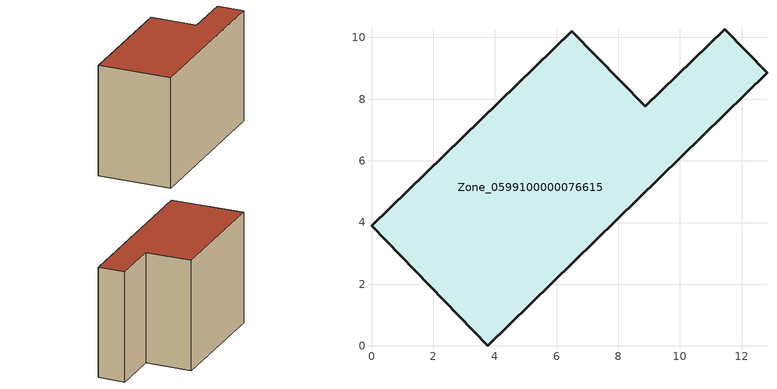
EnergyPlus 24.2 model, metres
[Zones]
Zone_0599100000076615
 floor ground (C_G): 3.77,0 0,3.89 6.49,10.21 8.87,7.76 11.45,10.27 12.82,8.86 z0
 wall outside (C_F): 3.77,0 12.82,8.86 11.45,10.27 8.87,7.76 6.49,10.21 0,3.89 3.77,0 z0:8.25
 roof outside (C_R): 0,3.89 3.77,0 12.82,8.86 11.45,10.27 8.87,7.76 6.49,10.21 z8.25
[BUILDING]
Pand.0599100000076615: North Axis=0; Terrain=City; Loads Convergence Tolerance Value=0.04; Temperature Convergence Tolerance Value=0.4; Solar Distribution=FullExterior; Maximum Number of Warmup Days=25; Minimum Number of Warmup Days=1
[Site:Location]
Rotterdam.The.Hague.AP_ZH_NLD Design_Conditions: Latitude=51.96; Longitude=4.45; Time Zone=1; Elevation=-4.5
[SITE:GROUNDTEMPERATURE:BUILDINGSURFACE]
18, 18, 18, 18, 18, 18, 18, 18, 18, 18, 18, 18
[MATERIAL] Thermal Absorptance=0.9; Solar Absorptance=0.7; Visible Absorptance=0.7
Name | Roughness | Thickness | Conductivity | Density | Specific Heat
G.TI.1975-1991 | MediumSmooth | 0.15 | 0.288461 | 540 | 1210
F.TI.1975-1991 | Rough | 0.3 | 0.230769 | 1920 | 840
R.TI.1975-1991 | MediumRough | 0.2 | 0.153846 | 1500 | 1000
[CONSTRUCTION]
C_G: G.TI.1975-1991
C_F: F.TI.1975-1991
C_R: R.TI.1975-1991
[ZONE]
Zone_0599100000076615: Type=1; Multiplier=1; Ceiling Height=Autocalculate; Volume=Autocalculate; Floor Area=autocalculate; Part of Total Floor Area=Yes
[ZONEINFILTRATION:DESIGNFLOWRATE]
Infil_Zone_0599100000076615: Zone or ZoneList or Space or SpaceList=Zone_0599100000076615; Schedule=AlwaysOn; Design Flow Rate Calculation Method=Flow/Area; Flow Rate per Floor Area=0.003; Constant Term Coefficient=1; Temperature Term Coefficient=0; Velocity Term Coefficient=0; Velocity Squared Term Coefficient=0
[HVACTEMPLATE:ZONE:IDEALLOADSAIRSYSTEM]
Zone_0599100000076615: Maximum Heating Supply Air Temperature=50; Minimum Cooling Supply Air Temperature=13; Maximum Heating Supply Air Humidity Ratio=0.0156; Minimum Cooling Supply Air Humidity Ratio=0.0077; Heating Limit=NoLimit; Cooling Limit=NoLimit; Dehumidification Control Type=ConstantSensibleHeatRatio; Cooling Sensible Heat Ratio=0.7; Dehumidification Setpoint=60; Humidification Control Type=None; Humidification Setpoint=30; Outdoor Air Method=None; Outdoor Air Flow Rate per Person=0.00944; Outdoor Air Flow Rate per Zone Floor Area=0; Outdoor Air Flow Rate per Zone=0; Demand Controlled Ventilation Type=None; Outdoor Air Economizer Type=NoEconomizer; Heat Recovery Type=None; Sensible Heat Recovery Effectiveness=0.7; Latent Heat Recovery Effectiveness=0.65
[ZONECONTROL:THERMOSTAT]
ThermostatControl_Zone_0599100000076615: Zone or ZoneList=Zone_0599100000076615; Control Type Schedule=DualSetpointControlType; Control 1=Thermostat_Zone_0599100000076615; Temperature Difference Between Cutout And Setpoint=0
[THERMOSTATSETPOINT:DUALSETPOINT]
Thermostat_Zone_0599100000076615: Heating Setpoint Temperature Schedule=HeatingSetpoint_Zone_0599100000076615; Cooling Setpoint Temperature Schedule=CoolingSetpoint_Zone_0599100000076615
[SCHEDULE:COMPACT]
HeatingSetpoint_Zone_0599100000076615: Through: 12/31, For: AllDays, Until: 24:00, 21
CoolingSetpoint_Zone_0599100000076615: Through: 12/31, For: AllDays, Until: 24:00, 24
DualSetpointControlType: Through: 12/31, For: AllDays, Until: 24:00, 4
AlwaysOn: Through: 12/31, For: AllDays, Until: 24:00, 1
